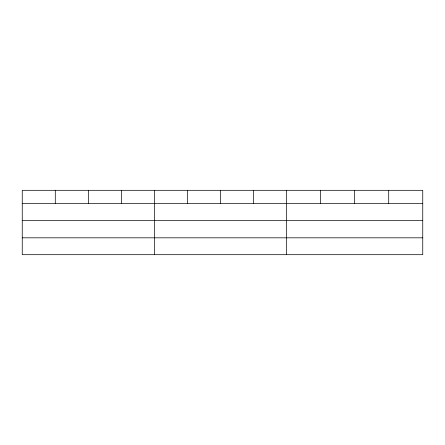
<?xml version="1.0" encoding="UTF-8"?>
<svg xmlns="http://www.w3.org/2000/svg" width="445" height="445" viewBox="0 0 445 445"><rect width="100%" height="100%" fill="white"/><g stroke="black" fill="none" stroke-linecap="round" stroke-linejoin="round"><path stroke-width="0.67" d="M422.75 220.442L422.75 190.31L22.25 190.31L22.25 254.69L422.75 254.69L422.75 220.442L22.25 220.442M22.25 203.571L422.75 203.571M22.25 237.819L422.75 237.819M388.707 190.31L388.707 203.571M354.665 190.31L354.665 203.571M320.623 190.31L320.623 203.571M286.58 190.31L286.58 254.69M253.539 190.31L253.539 203.571M220.498 190.31L220.498 203.571M187.456 190.31L187.456 203.571M154.415 190.31L154.415 254.69M121.374 190.31L121.374 203.571M88.333 190.31L88.333 203.571M55.291 190.31L55.291 203.571"/></g></svg>
